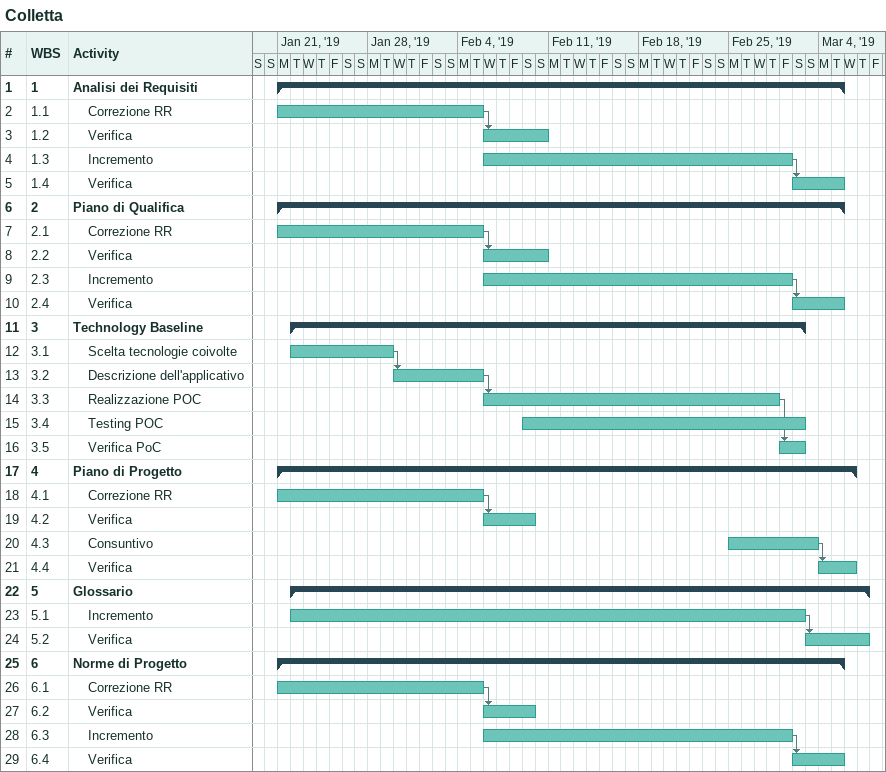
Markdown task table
Colletta

| ID | WBS | Task | Start | Finish | Predecessors |
|---|---|---|---|---|---|
| 1 | 1 | **Analisi dei Requisiti** | 2019-01-21 | 2019-03-05 |  |
| 2 | 1.1 | Correzione RR | 2019-01-21 | 2019-02-05 |  |
| 3 | 1.2 | Verifica | 2019-02-06 | 2019-02-10 | 2 |
| 4 | 1.3 | Incremento | 2019-02-06 | 2019-03-01 |  |
| 5 | 1.4 | Verifica | 2019-03-02 | 2019-03-05 | 4 |
| 6 | 2 | **Piano di Qualifica** | 2019-01-21 | 2019-03-05 |  |
| 7 | 2.1 | Correzione RR | 2019-01-21 | 2019-02-05 |  |
| 8 | 2.2 | Verifica | 2019-02-06 | 2019-02-10 | 7 |
| 9 | 2.3 | Incremento | 2019-02-06 | 2019-03-01 |  |
| 10 | 2.4 | Verifica | 2019-03-02 | 2019-03-05 | 9 |
| 11 | 3 | **Technology Baseline** | 2019-01-22 | 2019-03-02 |  |
| 12 | 3.1 | Scelta tecnologie coivolte | 2019-01-22 | 2019-01-29 |  |
| 13 | 3.2 | Descrizione dell'applicativo | 2019-01-30 | 2019-02-05 | 12 |
| 14 | 3.3 | Realizzazione POC | 2019-02-06 | 2019-02-28 | 13 |
| 15 | 3.4 | Testing POC | 2019-02-09 | 2019-03-02 |  |
| 16 | 3.5 | Verifica PoC | 2019-03-01 | 2019-03-02 | 14 |
| 17 | 4 | **Piano di Progetto** | 2019-01-21 | 2019-03-06 |  |
| 18 | 4.1 | Correzione RR | 2019-01-21 | 2019-02-05 |  |
| 19 | 4.2 | Verifica | 2019-02-06 | 2019-02-09 | 18 |
| 20 | 4.3 | Consuntivo | 2019-02-25 | 2019-03-03 |  |
| 21 | 4.4 | Verifica | 2019-03-04 | 2019-03-06 | 20 |
| 22 | 5 | **Glossario** | 2019-01-22 | 2019-03-07 |  |
| 23 | 5.1 | Incremento | 2019-01-22 | 2019-03-02 |  |
| 24 | 5.2 | Verifica | 2019-03-03 | 2019-03-07 | 23 |
| 25 | 6 | **Norme di Progetto** | 2019-01-21 | 2019-03-05 |  |
| 26 | 6.1 | Correzione RR | 2019-01-21 | 2019-02-05 |  |
| 27 | 6.2 | Verifica | 2019-02-06 | 2019-02-09 | 26 |
| 28 | 6.3 | Incremento | 2019-02-06 | 2019-03-01 |  |
| 29 | 6.4 | Verifica | 2019-03-02 | 2019-03-05 | 28 |
